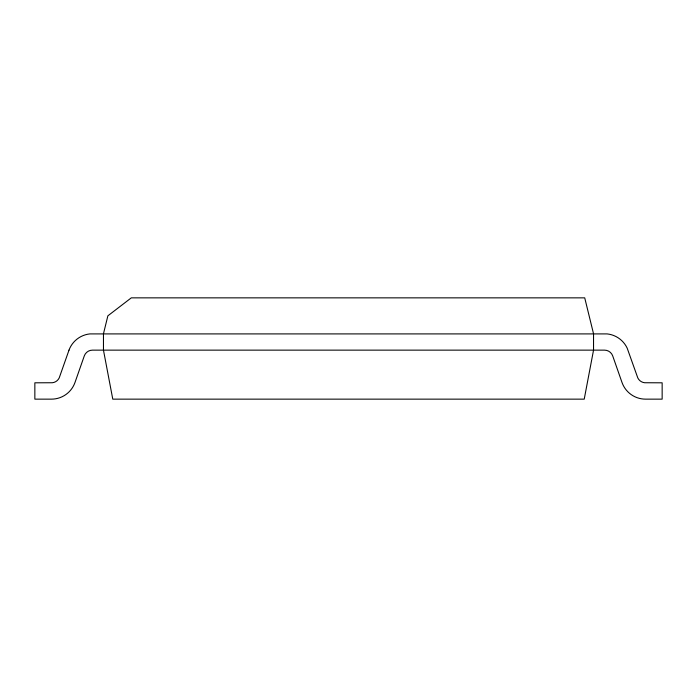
<?xml version="1.0" encoding="UTF-8"?>
<svg xmlns="http://www.w3.org/2000/svg" width="697" height="697" viewBox="0 0 697 697"><rect width="100%" height="100%" fill="white"/><g stroke="black" fill="none" stroke-linecap="round" stroke-linejoin="round"><path stroke-width="1.05" d="M593.539 350.138L584.225 399.146L112.775 399.146L103.461 350.138L103.461 333.793L107.869 315.828L131.297 297.854L584.722 297.854L593.539 333.793L593.539 350.138M68.994 350.155L59.219 377.879A8.599 8.599 0 0 1 52.327 382.74L34.85 382.81L34.85 399.146L51.447 399.146A24.961 24.961 0 0 0 74.962 382.548L84.276 355.949A8.678 8.678 0 0 1 92.466 350.138L604.534 350.138A8.678 8.678 0 0 1 612.724 355.949L622.038 382.548A24.961 24.961 0 0 0 645.553 399.146L662.15 399.146L662.15 382.81L644.673 382.74A8.599 8.599 0 0 1 637.781 377.879L627.187 348.16A25.04 25.04 0 0 0 607.104 333.907L89.896 333.907A25.04 25.04 0 0 0 69.813 348.16L68.994 350.155"/></g></svg>
